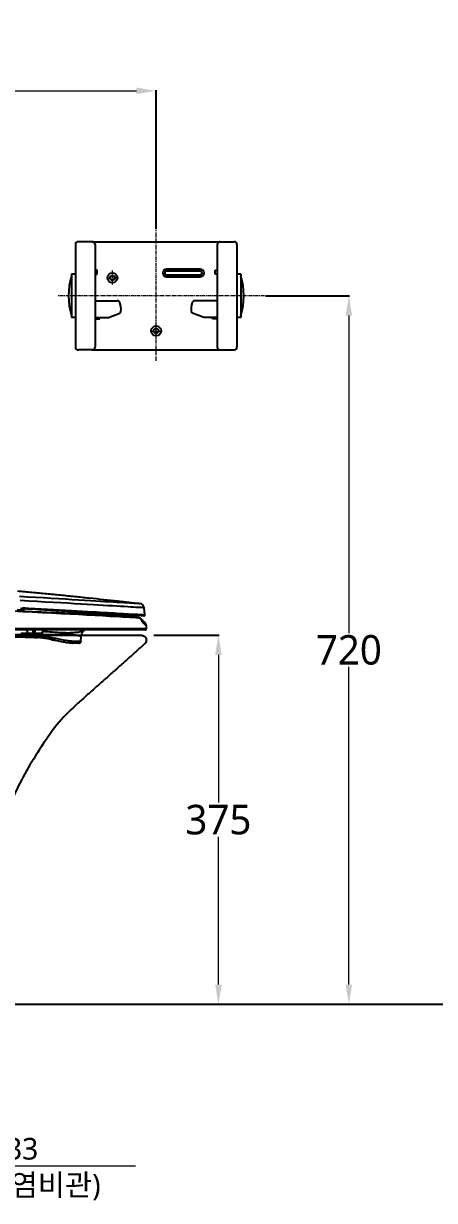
# Model space of a CAD drawing. Extents: x 4534 to 7211, y -322 to 1921.
# Drawn here: x 5352 to 5769, y -322 to 874 of the extents above; entities that cross this region are included whole.
import ezdxf

# ---------------------------------------------------------------- set-up
doc = ezdxf.new("R2010")
doc.units = 0
doc.header["$LTSCALE"] = 3
doc.header["$MEASUREMENT"] = 0
doc.linetypes.add('CENTER', pattern=[2, 1.25, -0.25, 0.25, -0.25])
doc.linetypes.add('HIDDEN', pattern=[0.375, 0.25, -0.125])
doc.layers.get('0').update_dxf_attribs({"linetype": 'CONTINUOUS'})
doc.layers.get('DEFPOINTS').update_dxf_attribs({"linetype": 'CONTINUOUS'})
for name, color, linetype, lineweight in [('1', 1, 'CENTER', 5), ('2', 2, 'HIDDEN', 9), ('3', 3, 'CONTINUOUS', 15)]:
    doc.layers.add(name, color=color, linetype=linetype, lineweight=lineweight)
doc.layers.add('4', color=4, linetype='CONTINUOUS')
doc.layers.add('6', color=6, linetype='CONTINUOUS')
doc.styles.add('ROMANS', font='NanumGothic.ttf', dxfattribs={"height": 10.144927})
doc.styles.get("Standard").update_dxf_attribs({"font": 'NanumGothic.ttf'})
doc.dimstyles.get("Standard").update_dxf_attribs({"dimtxt": 0.18, "dimasz": 0.18, "dimexe": 0.18, "dimexo": 0.0625, "dimgap": 0.09, "dimtad": 0, "dimtih": 1, "dimtoh": 1, "dimdec": 4, "dimzin": 0, "dimdsep": 46, "dimtxsty": 'Standard', "dimcen": 0.09, "dimadec": 0, "dimazin": 0, "dimtfac": 1, "dimtdec": 4, "dimtofl": 0, "dimtmove": 0, "dimatfit": 3, "dimfxl": 0, "dimtolj": 1, "dimtzin": 0, "dimarcsym": 0})

# ---------------------------------------------------------------- blocks, each defined once
blk = doc.blocks.new('*D38')
at = {"color": 3, "linetype": 'Continuous', "lineweight": -2}
for p, q in [((4766.2, 732.2), (4766.2, 806.2)), ((5486.2, 664.8), (5486.2, 806.2))]:
    blk.add_line(p, q, dxfattribs=at)
at = {"color": 3, "linetype": 'Continuous', "lineweight": 0}
blk.add_line((4786.2, 805.4), (5466.2, 805.4), dxfattribs=at)
at = {"color": 3, "linetype": 'Continuous'}
for points in [[(4786.2, 808.8), (4786.2, 802.1), (4766.2, 805.4)], [(5466.2, 808.8), (5466.2, 802.1), (5486.2, 805.4)]]:
    blk.add_solid(points, dxfattribs=at)
at = {"layer": 'DEFPOINTS', "color": 0, "linetype": 'Continuous'}
for p in [(5486.2, 805.4), (4766.2, 731.2), (5486.2, 663.8)]:
    blk.add_point(p, dxfattribs=at)
at = {"color": 2, "linetype": 'Continuous', "lineweight": 5, "insert": (5126.2, 831.7), "char_height": 30, "attachment_point": 5}
blk.add_mtext('\\A1;720', dxfattribs=at)
blk = doc.blocks.new('*D43')
at = {"color": 3, "lineweight": -2}
for p, q in [((5483.9, 252.1), (5550.2, 252.1)), ((5381.9, -122.9), (5550.2, -122.9))]:
    blk.add_line(p, q, dxfattribs=at)
at = {"color": 3, "linetype": 'Continuous', "lineweight": 0}
for p, q in [((5549.4, 232.1), (5549.4, 82)), ((5549.4, -102.9), (5549.4, 47.3))]:
    blk.add_line(p, q, dxfattribs=at)
at = {"color": 3}
for points in [[(5546.1, 232.1), (5552.8, 232.1), (5549.4, 252.1)], [(5546.1, -102.9), (5552.8, -102.9), (5549.4, -122.9)]]:
    blk.add_solid(points, dxfattribs=at)
at = {"layer": 'DEFPOINTS', "color": 0}
for p in [(5482.9, 252.1), (5380.9, -122.9), (5549.4, -122.9)]:
    blk.add_point(p, dxfattribs=at)
at = {"color": 2, "insert": (5549.4, 64.6), "char_height": 30, "attachment_point": 5}
blk.add_mtext('\\A1;375', dxfattribs=at)
blk = doc.blocks.new('A$C76F9670A')
for p, q in [((507.3, 28.9), (506.6, 36.1)), ((377.7, 34.1), (384.5, 34.1)), ((467.3, 13.7), (353.6, 13.7)), ((468, 14.8), (353.8, 14.8)), ((507.8, 13.7), (467.3, 13.7)), ((508.8, 14.8), (468, 14.8)), ((508.5, 18.3), (508.8, 14.8)), ((395.1, 5.8), (395.7, 5.8)), ((412.9, 3.6), (413.5, 3.6)), ((442.4, 1.8), (442.8, 6.9))]:
    blk.add_line(p, q)
for points in [[(382.9, 36.2), (389.3, 35.8), (395.7, 35.4), (402, 35.1), (408.3, 34.7), (414.5, 34.3), (420.6, 34), (426.6, 33.6), (432.5, 33.3), (438.2, 33), (443.7, 32.6), (449.2, 32.3), (454.4, 32), (458.2, 31.8), (461.9, 31.6), (465.5, 31.4), (469.1, 31.2), (472.5, 31), (475.7, 30.8), (478.9, 30.6), (482.1, 30.4), (485.2, 30.2), (488.1, 30), (490.8, 29.9), (493.4, 29.7), (495.6, 29.6), (497.6, 29.5), (499.4, 29.4), (501.1, 29.3), (502.5, 29.2), (503.8, 29.1), (504.9, 29.1), (505.8, 29), (506.5, 29), (507, 28.9), (507.3, 28.9), (507.4, 28.9)], [(506.5, 27.9), (506.5, 27.9), (506.4, 27.9), (506.2, 27.9), (506, 27.9), (505.7, 27.9), (505.4, 27.9), (505.1, 28), (504.8, 28), (504.5, 28), (504.2, 28), (503.9, 28), (503.4, 28.1), (502.8, 28.1), (502.2, 28.1), (501.5, 28.2), (500.8, 28.2), (499.3, 28.3), (497.6, 28.4), (495.8, 28.5), (493.8, 28.6), (491.6, 28.7), (489.3, 28.9), (486.5, 29), (483.4, 29.2), (480.3, 29.4), (476.9, 29.6), (473.3, 29.8), (469.6, 30), (465.9, 30.2), (462.1, 30.5), (458.3, 30.7), (454.3, 30.9), (450.3, 31.2), (445, 31.5), (439.7, 31.8), (434.2, 32.1), (428.6, 32.4), (423, 32.7), (417.3, 33.1), (411.5, 33.4), (405.6, 33.8), (399.7, 34.1), (393.5, 34.5), (387.3, 34.8), (381, 35.2)], [(379.9, 47.8), (388.3, 47.3), (396.4, 46.8), (404.4, 46.4), (412.2, 45.9), (419.9, 45.4), (426.7, 45), (433.3, 44.6), (439.8, 44.3), (446.1, 43.9), (452.2, 43.5), (457.2, 43.2), (462, 42.9), (466.7, 42.6), (471.1, 42.4), (475.2, 42.1), (479.1, 41.9), (482.7, 41.7), (486, 41.5), (489, 41.3), (491.8, 41.1), (494.2, 41), (496.3, 40.9), (498.1, 40.7), (499.6, 40.7), (500.7, 40.6), (501.5, 40.5), (502, 40.5), (502.2, 40.5)], [(506.6, 36.1), (506.4, 36.1), (505.9, 36.1), (505.1, 36.1), (503.9, 36.2), (502.4, 36.3), (500.5, 36.4), (498.3, 36.5), (495.8, 36.7), (493, 36.8), (489.9, 37), (486.4, 37.2), (482.7, 37.4), (478.7, 37.7), (474.4, 37.9), (469.9, 38.2), (465.1, 38.5), (460.1, 38.8), (455.1, 39.1), (448.8, 39.4), (442.4, 39.8), (435.8, 40.2), (429.1, 40.6), (422.1, 41), (414.2, 41.5), (406.1, 41.9), (397.8, 42.4), (389.4, 42.9), (380.8, 43.4)], [(382.8, 32.6), (384.4, 32.6), (385.9, 32.5), (387.4, 32.4), (388.9, 32.4), (390.2, 32.3), (391.4, 32.2), (392.6, 32.2), (393.7, 32.1), (394.7, 32.1), (395.8, 32.1), (397, 32), (398.2, 32), (399.5, 31.9), (400.8, 31.8), (402.1, 31.8), (405, 31.7), (407.8, 31.5), (410.6, 31.4), (413.3, 31.3), (415.5, 31.2), (417.6, 31.1), (419.6, 31.1), (421.5, 31), (423.5, 30.9), (425.6, 30.8), (427.5, 30.7), (429.3, 30.7), (430.5, 30.6), (431.7, 30.6), (433, 30.5), (434.1, 30.5), (434.8, 30.5), (435.4, 30.4), (436, 30.4), (436.6, 30.4), (437.5, 30.3), (438.6, 30.3), (439.7, 30.3), (440.9, 30.2), (442, 30.2), (443, 30.1), (444.9, 30.1), (446.5, 30), (448.1, 29.9), (449.5, 29.9), (450.8, 29.8), (452.2, 29.8), (454.1, 29.7), (456.1, 29.6), (458.1, 29.5), (460.1, 29.4), (462, 29.4), (463.9, 29.3), (465.7, 29.2), (467.4, 29.1), (469.6, 29), (471.7, 29), (473.7, 28.9), (475.6, 28.8), (477.4, 28.7), (479, 28.6), (480.6, 28.6), (481.6, 28.5), (482.5, 28.5), (483.3, 28.5), (484.1, 28.4), (484.8, 28.4), (485.5, 28.4), (486.1, 28.3), (486.6, 28.3), (487, 28.3), (487.4, 28.3), (487.6, 28.3)], [(352.3, 34), (362.9, 33.4), (373.2, 32.9), (383.4, 32.3), (393.5, 31.8), (403.3, 31.3), (412.8, 30.8), (422.2, 30.3), (431.2, 29.8), (440, 29.4), (448.5, 28.9), (456.7, 28.5), (464.5, 28.1)], [(464.5, 28.1), (468.3, 27.9), (471.9, 27.7), (475.3, 27.5), (478.5, 27.4), (481.6, 27.2), (484.5, 27), (487.3, 26.9), (489.8, 26.7), (492.2, 26.6), (494.3, 26.5), (496.3, 26.4), (498, 26.3), (499.6, 26.2), (500.9, 26.1)], [(487.6, 28.3), (488, 28.3), (488.4, 28.2), (488.8, 28.2), (489, 28.2), (489.2, 28.2), (489.4, 28.2), (489.6, 28.2), (489.7, 28.2), (489.9, 28.2), (490.1, 28.1), (490.3, 28.1), (490.8, 28.1), (491.7, 28), (492.2, 28), (492.7, 27.9), (493.3, 27.8), (494.4, 27.7), (494.9, 27.7)], [(494.9, 27.7), (495, 27.7), (495, 27.7)], [(495, 27.7), (495.2, 27.6), (495.7, 27.5), (496.3, 27.4), (496.5, 27.4), (496.7, 27.3), (497, 27.2), (497.3, 27.2), (497.6, 27.1), (497.9, 27), (498.3, 26.9), (499.5, 26.6), (500.9, 26.1)], [(495, 27.7), (495.9, 27.5)], [(495, 27.7), (495.9, 27.5)], [(495.9, 27.5), (496.3, 27.4), (496.9, 27.3), (497.6, 27.1), (498.5, 26.9), (499.5, 26.6), (500.7, 26.3), (501.4, 26)], [(496.2, 27.4), (496.1, 27.4), (496, 27.5)], [(504.6, 21.8), (504.5, 22.5), (504.3, 23.2), (503.9, 23.9), (503.4, 24.6), (502.9, 25.1), (502.3, 25.6), (501.6, 25.9), (500.9, 26.1)], [(501.6, 26), (501.6, 26), (501.2, 26.1), (500.9, 26.1)], [(501.4, 26), (501.6, 26)], [(501.7, 25.9), (501.6, 26)], [(501.7, 25.9), (501.8, 25.9), (502.3, 25.7), (502.7, 25.4), (503, 25.3), (503.2, 25.1), (503.4, 25), (503.5, 24.9), (503.7, 24.8), (503.9, 24.6), (504.1, 24.3), (504.5, 23.9), (504.9, 23.3)], [(506.5, 27.9), (506.5, 27.9), (506.4, 27.9), (506.2, 27.9), (506, 27.9), (505.7, 27.9), (505.4, 27.9), (505.4, 27.9)], [(506.3, 27.9), (506.5, 27.9)], [(506.5, 27.9), (506.5, 27.9), (506.7, 27.9), (506.9, 28), (507.1, 28.2), (507.3, 28.5), (507.3, 28.7), (507.3, 28.9)], [(404.6, 13.7), (404.6, 13.6), (404.3, 12.9), (404.1, 12.3), (403.8, 11.7), (403.4, 11), (402.9, 10.4)], [(444.8, 12.2), (444.7, 12.2), (444.6, 12.1), (444.5, 12.1), (444.2, 12), (443.7, 11.9), (443.1, 11.7), (442.9, 11.7), (442.8, 11.7), (442.6, 11.6), (442.4, 11.6), (442.1, 11.5), (441.9, 11.5), (441.7, 11.5), (440.7, 11.3), (439.7, 11.1), (438.6, 11), (437.6, 10.9), (436.7, 10.8), (435.8, 10.7), (434.8, 10.6), (433.2, 10.5), (431.4, 10.5), (431, 10.4), (430.5, 10.4), (430, 10.4), (429.5, 10.4), (428.9, 10.4), (428.4, 10.4), (426.8, 10.5), (425.1, 10.5), (423.2, 10.6), (421.1, 10.7), (418.7, 10.8), (416.2, 11), (413.5, 11.2), (410.9, 11.4), (408.3, 11.5), (405.7, 11.7), (403.8, 11.8)], [(442.8, 6.9), (443, 8.3), (443.4, 9.7), (444, 11), (444.8, 12.2)], [(446, 13.7), (445.2, 12.7), (444.8, 12.2)], [(444.8, 12.2), (444.8, 12.2), (444.8, 12.2)], [(505.6, 21.1), (505.3, 21.5), (505, 21.7), (504.6, 21.8)], [(505.6, 21.1), (505.4, 22.1), (505.1, 23), (504.9, 23.4)], [(504.9, 23.4), (505.2, 22.9), (505.5, 22.6), (505.7, 22.3), (505.8, 22.2), (505.9, 22.1), (506, 22.1), (506, 22.1)], [(505.8, 22.2), (505.5, 22.4)], [(505.8, 22.2), (505.5, 22.4)], [(508.4, 18.3), (508.3, 18.4), (508.2, 18.4), (508, 18.5), (507.8, 18.7), (507.6, 18.9), (507.3, 19.1), (507, 19.4), (506.7, 19.7), (506.3, 20.1), (506, 20.6), (505.6, 21.1)], [(506.4, 21.9), (505.8, 22.2)], [(505.9, 22.2), (506, 22.1)], [(506, 22.1), (506.5, 21.8), (506.9, 21.4), (507.3, 20.9), (507.7, 20.5), (508, 19.9), (508.2, 19.4), (508.3, 18.8), (508.4, 18.3)], [(506, 22.1), (506, 22.1)], [(508.5, 18.3), (508.4, 18.8)], [(508.5, 18.3), (508.4, 18.3), (508.4, 18.3)], [(392.2, 8.5), (386.2, 8.5), (380.1, 8.4), (373.9, 8.4), (367.7, 8.5), (361.5, 8.6), (355.3, 8.7), (349.1, 8.9), (340.4, 9.2), (331.8, 9.4), (323.1, 9.7), (314.3, 9.9), (305.4, 10.1), (296.4, 10.3), (287.4, 10.5), (278.3, 10.7), (269.3, 10.9), (262.1, 11), (255, 11.2), (247.9, 11.3), (240.7, 11.5), (233.6, 11.5)], [(392.5, 7.6), (392.2, 7.6), (391.7, 7.6), (390.9, 7.6), (390, 7.6), (388.8, 7.6), (387.5, 7.6), (385.9, 7.7), (384.1, 7.7)], [(391.7, 5.9), (385.8, 6), (379.7, 6.1), (373.5, 6.2), (367.5, 6.3), (361.3, 6.4), (355, 6.5), (348.6, 6.7), (339.9, 6.8), (331.2, 7), (322.6, 7.1), (314.1, 7.3), (306.7, 7.4), (299.3, 7.5), (291.9, 7.7), (284.3, 7.8), (276.8, 8), (269.1, 8.1), (263.1, 8.2), (257.3, 8.3), (251.4, 8.4), (245.4, 8.5), (239.5, 8.6), (233.7, 8.7)], [(381.7, 10.2), (382.1, 10.2), (382.6, 10.2), (383.1, 10.2), (383.3, 10.2), (383.5, 10.2), (383.7, 10.2), (383.9, 10.2), (384.1, 10.2), (384.3, 10.2), (384.8, 10.2), (385.5, 10.2), (386.3, 10.2), (387.2, 10.2), (388.4, 10.2)], [(384.4, 8.8), (383.8, 8.9), (383, 9.2), (382.3, 9.6), (381.7, 10.2)], [(384.4, 8.8), (384.1, 8.8), (383.8, 8.8), (383.6, 8.8)], [(384.7, 8.8), (384.4, 8.8)], [(388.4, 10.2), (390, 10.2), (391.7, 10.3), (393.5, 10.5)], [(390.6, 8.8), (390, 8.9), (389.4, 9.2), (388.8, 9.6), (388.4, 10.2)], [(392.5, 7.6), (392.4, 7.2), (392.4, 6.9), (392.3, 6.6), (392.2, 6.4), (392.1, 6.1), (392, 6), (391.8, 5.9), (391.7, 5.9)], [(442.8, 6.9), (442.7, 7), (442.6, 7), (442.3, 7.1), (442.3, 7.1), (442.2, 7.1), (442.2, 7.1), (442.1, 7.1), (442.1, 7.1), (442.1, 7.2), (442, 7.2), (441.9, 7.2), (441.8, 7.2), (441.6, 7.3), (441.3, 7.3), (441.1, 7.4), (440.9, 7.4), (440.6, 7.5), (440.3, 7.5), (440, 7.6), (439.6, 7.7), (438.7, 7.8), (437.8, 8), (436.9, 8.1), (435.9, 8.2), (434.9, 8.3), (433.9, 8.4), (433.1, 8.5), (432.2, 8.5), (431.4, 8.6), (430.4, 8.6), (430.3, 8.6), (430.2, 8.6), (430.1, 8.6), (430, 8.7), (429.9, 8.7), (429.9, 8.7), (429.8, 8.7), (429.7, 8.7), (428.3, 8.7), (426.9, 8.7), (425.7, 8.7), (424.5, 8.8), (423.9, 8.7), (423.3, 8.7), (422.8, 8.7), (422.3, 8.7), (421.7, 8.7), (420.9, 8.7), (419.3, 8.7), (417.7, 8.7), (416.2, 8.6), (415.3, 8.6), (414.4, 8.6), (414.2, 8.6), (414, 8.6), (413.7, 8.6), (413.5, 8.6), (413.3, 8.6), (413.1, 8.6), (412.6, 8.6), (411.8, 8.6), (410.9, 8.5), (409.8, 8.5), (408.8, 8.5), (407.7, 8.5), (406.4, 8.5), (404.6, 8.4), (404.4, 8.4), (404.3, 8.4), (404.1, 8.4), (403.9, 8.4), (403.7, 8.4), (403.5, 8.4), (403.3, 8.4), (403.1, 8.4), (402.4, 8.4), (401.6, 8.4), (400.5, 8.4), (399.3, 8.4), (397.8, 8.4), (396.2, 8.4), (394.3, 8.4), (392.2, 8.5)], [(392.2, 8.5), (392.3, 8.8)], [(392.5, 7.6), (392.2, 8.5)], [(392.5, 7.6), (393, 7.6), (393.5, 7.6), (394, 7.6), (394.5, 7.6), (395.1, 7.6), (395.5, 7.5), (396, 7.5), (396.5, 7.5)], [(393.5, 10.5), (394.4, 10.4), (395.4, 10.2)], [(395.2, 8.8), (394.7, 8.9), (394.2, 9.2), (393.8, 9.8), (393.5, 10.5)], [(395.4, 5.8), (395, 5.8)], [(395.8, 5.8), (395.6, 5.8), (395.3, 5.8), (395.1, 5.8)], [(402.4, 10.2), (402, 10.1), (401.7, 10), (401.3, 9.9), (401, 9.9), (400.5, 9.8), (400, 9.8), (399.4, 9.8), (398.5, 9.8), (397.6, 9.9), (397.1, 9.9), (396.7, 10), (396.1, 10.1), (395.4, 10.2)], [(396.1, 8.8), (395.9, 8.9), (395.7, 9.2), (395.5, 9.6), (395.4, 10.2)], [(395.7, 5.8), (395.4, 5.8)], [(397.8, 5.7), (395.7, 5.8)], [(395.8, 5.8), (395.7, 5.8)], [(395.7, 5.8), (396.8, 5.8)], [(396.7, 5.8), (395.7, 5.8)], [(396.5, 7.5), (396.4, 6.9), (396.2, 6.3), (396, 5.9), (395.8, 5.8)], [(397.3, 5.7), (396.7, 5.8), (396.5, 5.8), (396.2, 5.8), (395.9, 5.8), (395.8, 5.8)], [(397.8, 5.7), (395.8, 5.8)], [(396.5, 7.5), (398.4, 7.5), (400, 7.4), (401.5, 7.3), (402.7, 7.2), (403.8, 7.1), (404.6, 7.1), (405.3, 7), (405.8, 6.9), (406.2, 6.9), (406.5, 6.8), (406.7, 6.8), (406.8, 6.8), (406.8, 6.8), (406.8, 6.8), (406.8, 6.8), (406.8, 6.8), (406.8, 6.8), (406.8, 6.8), (406.8, 6.8), (406.8, 6.8), (408.3, 6.6), (409.5, 6.4), (410.7, 6.2), (411.7, 6), (412.7, 5.8), (413.9, 5.5), (415.1, 5.2)], [(397.7, 5.8), (397.5, 5.8), (396.7, 5.8)], [(396.8, 5.8), (398.2, 5.7)], [(412.9, 3.6), (410.7, 4.1), (408.3, 4.6), (405.9, 5), (403.4, 5.3), (401.2, 5.5), (398.8, 5.7), (397.3, 5.7)], [(398.6, 5.7), (397.7, 5.8)], [(413.5, 3.6), (410.9, 4.2), (408.1, 4.7), (405.1, 5.2), (402.1, 5.5), (398.9, 5.7), (397.8, 5.7)], [(399.5, 8.8), (399.7, 8.8)], [(399.7, 8.8), (399.7, 8.8), (399.6, 8.8)], [(399.7, 8.8), (400.3, 8.9), (401.1, 9.2), (401.8, 9.6), (402.4, 10.2)], [(399.9, 8.8), (399.9, 8.8), (399.7, 8.8)], [(399.8, 8.8), (399.7, 8.8)], [(399.7, 8.8), (399.7, 8.8)], [(399.7, 8.8), (399.7, 8.8)], [(399.9, 8.8), (400.6, 8.9), (401.5, 9.2), (402.3, 9.8), (403, 10.5)], [(400.2, 8.8), (400, 8.8), (399.9, 8.8)], [(400.2, 8.8), (399.9, 8.8)], [(402.9, 10.4), (402.4, 9.9), (401.8, 9.4), (401, 9), (400.2, 8.8)], [(412.7, 3.7), (411.8, 3.9), (410.6, 4.2), (409.2, 4.4), (407.7, 4.7), (406, 5), (404.2, 5.2), (402.1, 5.4), (400.2, 5.6)], [(402.4, 10.2), (402.8, 10.4), (403, 10.5)], [(403, 10.5), (402.9, 10.4)], [(412.9, 3.6), (412.7, 3.7)], [(412.7, 3.7), (412.8, 3.6), (412.9, 3.6)], [(433.8, 0.1), (433.8, 0.1), (433.8, 0.1), (433.8, 0.1), (433.8, 0.1), (433.8, 0.1), (432.7, 0.1), (431.5, 0.2), (430.1, 0.3), (428.6, 0.5), (426.9, 0.7), (425.2, 1), (423.1, 1.3), (420.9, 1.8), (418.4, 2.3), (415.7, 2.9), (412.9, 3.6)], [(415.1, 5.2), (414.8, 4.6), (414.5, 4.1), (414, 3.7), (413.5, 3.6)], [(434.1, 0.1), (432.6, 0.2), (430.4, 0.3), (428.1, 0.6), (425.6, 1), (422.8, 1.5), (419.9, 2.1), (416.8, 2.8), (413.5, 3.6)], [(436.3, 1.8), (434.8, 1.9), (433.1, 2), (431.4, 2.2), (429.4, 2.4), (427.4, 2.7), (424.8, 3.1), (421.8, 3.7), (418.6, 4.4), (415.1, 5.2)], [(433.3, 0.1), (432.9, 0.2), (432, 0.2), (430.9, 0.3), (429.7, 0.4), (428.4, 0.5), (426.8, 0.7), (425.3, 1), (423.9, 1.2)], [(433.6, 0.1), (433.8, 0.1)], [(434.4, 0.1), (433.8, 0.1)], [(434.8, 0.1), (434, 0.1)], [(434.4, 0.1), (434.1, 0.1)], [(434.1, 0.1), (434.1, 0.1)], [(436.3, 1.8), (436.1, 1.1), (435.7, 0.6), (435.1, 0.2), (434.7, 0.1)], [(439.3, 0), (439.2, 0), (438.9, 0), (438.5, 0), (437.9, 0.1), (437.1, 0.1), (436.1, 0.1), (434.9, 0.1), (434.7, 0.1)], [(442.3, 1.8), (442.2, 1.4), (442, 1), (441.8, 0.7), (441.6, 0.5), (441.4, 0.3), (441.2, 0.3), (441.1, 0.2), (441, 0.2), (440.9, 0.2), (440.7, 0.2), (440.4, 0.1), (440, 0.1), (439.6, 0.1), (439.1, 0.1), (438.5, 0.1), (437.8, 0.1), (436.9, 0.1), (435.9, 0.1), (434.8, 0.1)], [(442.3, 1.8), (442.3, 1.8), (441.9, 1.8), (441.3, 1.8), (440.5, 1.7), (439.4, 1.7), (438, 1.8), (436.3, 1.8)], [(439, 0), (438.9, 0.1)], [(439.4, 0), (439.3, 0)], [(440.7, 0), (440.7, 0), (441.1, 0.1), (441.4, 0.3), (441.7, 0.5), (442, 0.8), (442.2, 1.1), (442.3, 1.5), (442.4, 1.8)], [(440.8, 0.2), (440.7, 0.1)], [(440.8, 0), (440.7, 0)], [(440.7, 0), (440.7, 0)], [(442.4, 1.8), (442.3, 1.8)], [(442.4, 1.8), (442.3, 1.8)]]:
    blk.add_lwpolyline(points)
for centre, radius, start, end in [((501.6, 35.5), 5, 6, 83.4433), ((377.7, 40), 9, 304.7384, 318.8878), ((380.7, 37.4), 5, 318.8876, 331.1105), ((507.8, 14.7), 1, 270, 6)]:
    blk.add_arc(centre, radius, start, end)
at = {"extrusion": (0, 0, -1)}
for centre, major_axis, ratio, start_param, end_param in [((467.3, 14.7), (0, -1), 0.724024, 4.712389, 6.283185), ((467.3, 14.7), (0, -1), 0.724024, 4.607669, 4.712389), ((357.9, 6.5), (90.5, -1.7), 0.000169, 1.140466, 1.188278)]:
    blk.add_ellipse(centre, major_axis=major_axis, ratio=ratio, start_param=start_param, end_param=end_param, dxfattribs=at)
for points, knots in [([(378, 53.2), (382.9, 52.8), (392.6, 51.9), (407.2, 50.5), (421.7, 49.1), (436.3, 47.6), (455.7, 45.6), (477.6, 43.3), (494.8, 41.4), (502.2, 40.5)], [0, 0, 0, 0, 0.117162, 0.234325, 0.351487, 0.468649, 0.585811, 0.820136, 1, 1, 1, 1]), ([(444.8, 12.2), (444.8, 12.2), (445.2, 12.7), (445.6, 13.2), (446, 13.7)], [0, 0, 0, 0, 0.00250847, 0.03856434, 0.03856434, 0.03856434, 0.03856434]), ([(439.2, 0.1), (439.2, 0.1), (439.2, 0), (439.2, 0), (439.3, 0)], [0.82377542, 0.82377542, 0.82377542, 0.82377542, 0.8304248, 0.85852169, 0.85852169, 0.85852169, 0.85852169]), ([(439.4, 0), (439.4, 0), (439.4, 0), (439.5, 0), (439.5, 0)], [0.91621329, 0.91621329, 0.91621329, 0.91621329, 0.98968684, 1, 1, 1, 1])]:
    blk.add_open_spline(points, degree=3, knots=knots)
for points in [[(387.3, 13.7), (387.6, 12.5), (387.9, 11.2), (388.4, 10.2)], [(393.4, 13.7), (393.5, 12.6), (393.5, 11.5), (393.5, 10.5)], [(395.7, 13.7), (395.7, 12.5), (395.6, 11.3), (395.4, 10.2)], [(403.9, 13.7), (403.6, 12.5), (403.1, 11.3), (402.4, 10.2)], [(404.5, 13.7), (404.1, 12.6), (403.6, 11.5), (403, 10.5)], [(384.7, 8.8), (384.3, 8.8), (384.1, 8.8), (384, 8.8)], [(390.6, 8.8), (389.2, 8.8), (386.7, 8.8), (385.2, 8.8), (384.7, 8.8)], [(395.2, 8.8), (393.5, 8.8), (391.9, 8.8), (390.6, 8.8)], [(396.1, 8.8), (395.8, 8.8), (395.5, 8.8), (395.2, 8.8)], [(399.5, 8.8), (399.4, 8.8), (399.1, 8.8), (398.2, 8.8), (397.1, 8.8), (396.4, 8.8), (396.1, 8.8)], [(399.7, 8.8), (399.7, 8.8), (399.6, 8.8), (399.5, 8.8)], [(399.7, 8.8), (399.7, 8.8), (399.7, 8.8), (399.7, 8.8)], [(439.3, 0), (439.3, 0), (439.3, 0), (439.3, 0)], [(439.3, 0), (439.3, 0), (439.3, 0), (439.4, 0)]]:
    blk.add_open_spline(points, degree=3)
blk = doc.blocks.new('*D31')
at = {"color": 3, "lineweight": -2}
for p, q in [((5597.1, 597.1), (5682.7, 597.1)), ((5618, -122.9), (5682.7, -122.9))]:
    blk.add_line(p, q, dxfattribs=at)
at = {"color": 3, "linetype": 'Continuous', "lineweight": 0}
for p, q in [((5681.9, 577.1), (5681.9, 254.4)), ((5681.9, -102.9), (5681.9, 219.9))]:
    blk.add_line(p, q, dxfattribs=at)
at = {"color": 3}
for points in [[(5678.6, 577.1), (5685.2, 577.1), (5681.9, 597.1)], [(5678.6, -102.9), (5685.2, -102.9), (5681.9, -122.9)]]:
    blk.add_solid(points, dxfattribs=at)
at = {"layer": 'DEFPOINTS', "color": 0}
for p in [(5596.1, 597.1), (5617, -122.9), (5681.9, -122.9)]:
    blk.add_point(p, dxfattribs=at)
at = {"color": 2, "insert": (5681.9, 237.1), "char_height": 30, "attachment_point": 5}
blk.add_mtext('\\A1;720', dxfattribs=at)

msp = doc.modelspace()

# ---------------------------------------------------------------- linework, layer by layer
msp.add_line((4930, 252.1), (5471.2, 252.1))
at = {"color": 2}
msp.add_line((5110.2, -122.9), (5394.5, -122.9), dxfattribs=at)
for points, knots in [([(5471.2, 252.1), (5471.8, 252.1), (5472.8, 251.9), (5474.1, 251.3), (5475.1, 250.4), (5475.7, 249.4), (5476.2, 248.2), (5476.3, 246.6), (5475.8, 244.8), (5475, 243.8), (5474.6, 243.4)], [0, 0, 0, 0, 0.136537, 0.263744, 0.368439, 0.447892, 0.550878, 0.686026, 0.841773, 1, 1, 1, 1]), ([(5404.7, 181.1), (5397.8, 175), (5384.8, 162), (5367.3, 135.3), (5352.2, 111.5), (5339.8, 85.9), (5330.4, 59.1), (5324.1, 31.6), (5320.9, 3.9), (5320.9, -14.5), (5321.4, -23.6)], [0, 0, 0, 0, 0.122256, 0.246835, 0.37301, 0.5, 0.62699, 0.753165, 0.877744, 1, 1, 1, 1])]:
    msp.add_open_spline(points, degree=3, knots=knots)
msp.add_open_spline([(5474.5, 243.4), (5439.6, 212.2), (5404.6, 181.1)], degree=2)
at = {"layer": '1'}
for p, q in [((5486.2, 531), (5486.2, 663.8)), ((5441.8, 608.6), (5441.8, 622.9)), ((5436.5, 615.4), (5447.5, 615.4)), ((5596.1, 597.1), (5386.8, 597.1)), ((5486.2, 554.3), (5486.2, 568.6)), ((5480.8, 561.2), (5491.8, 561.2))]:
    msp.add_line(p, q, dxfattribs=at)
at = {"layer": '3'}
msp.add_lwpolyline([(5113.1, -200.7), (5167.7, -287), (5465.2, -287)], dxfattribs=at)
at = {"layer": '4'}
for p, q in [((5404.2, 649.1), (5404.2, 545.1)), ((5421.2, 652.1), (5407.2, 652.1)), ((5421.2, 652.1), (5551.2, 652.1)), ((5424.2, 649.1), (5424.2, 545.1)), ((5548.2, 649.1), (5548.2, 545.1)), ((5551.2, 652.1), (5565.2, 652.1)), ((5568.2, 649.1), (5568.2, 545.1)), ((5426.3, 623.1), (5424.2, 623.1)), ((5426.3, 619.1), (5426.3, 623.1)), ((5546.1, 619.1), (5546.1, 623.1)), ((5546.1, 623.1), (5548.2, 623.1)), ((5400.2, 619.1), (5400.2, 575.1)), ((5404.2, 619.1), (5400.2, 619.1)), ((5424.2, 619.1), (5426.3, 619.1)), ((5548.2, 619.1), (5546.1, 619.1)), ((5572.2, 619.1), (5568.2, 619.1)), ((5572.2, 619.1), (5572.2, 575.1)), ((5424.2, 592.1), (5446.6, 592.1)), ((5548.2, 592.1), (5525.7, 592.1)), ((5404.2, 575.1), (5400.2, 575.1)), ((5424.2, 575.1), (5437.7, 575.1)), ((5429, 573.6), (5429, 575.1)), ((5437.7, 575.1), (5449.2, 579.5)), ((5534.7, 575.1), (5523.1, 579.5)), ((5548.2, 575.1), (5534.7, 575.1)), ((5543.3, 573.6), (5543.3, 575.1)), ((5572.2, 575.1), (5568.2, 575.1)), ((5424.2, 573.6), (5429, 573.6)), ((5548.2, 573.6), (5543.3, 573.6)), ((5421.2, 542.1), (5407.2, 542.1)), ((5421.2, 542.1), (5551.2, 542.1)), ((5551.2, 542.1), (5565.2, 542.1))]:
    msp.add_line(p, q, dxfattribs=at)
for points in [[(5531, 616.4, 1), (5531, 624.2), (5496.8, 624.2, 1), (5496.8, 616.4)], [(5531, 618.4, 1), (5531, 622.2), (5496.8, 622.2, 1), (5496.8, 618.4)]]:
    msp.add_lwpolyline(points, format="xyb", close=True, dxfattribs=at)
for centre, radius in [((5441.8, 615.4), 5), ((5441.8, 615.4), 2.5), ((5486.2, 561.5), 5), ((5486.2, 561.5), 2.5)]:
    msp.add_circle(centre, radius, dxfattribs=at)
for centre, radius, start, end in [((5407.2, 649.1), 3, 90, 180), ((5421.2, 649.1), 3, 0, 90), ((5551.2, 649.1), 3, 90, 180), ((5565.2, 649.1), 3, 0, 90), ((5465.4, 597.1), 68.2, 162.9409, 197.0591), ((5507, 597.1), 68.2, 342.9409, 17.0591), ((5446.6, 589.1), 3, 20.743, 90), ((5432.1, 583.6), 18.5, 352.3216, 20.743), ((5540.2, 583.6), 18.5, 159.257, 187.6784), ((5525.7, 589.1), 3, 90, 159.257), ((5448.5, 581.4), 2, 290.9719, 352.3216), ((5523.9, 581.4), 2, 187.6784, 249.0281), ((5407.2, 545.1), 3, 180, 270), ((5421.2, 545.1), 3, 270, 0), ((5551.2, 545.1), 3, 180, 270), ((5565.2, 545.1), 3, 270, 0)]:
    msp.add_arc(centre, radius, start, end, dxfattribs=at)
at = {"layer": '6'}
msp.add_lwpolyline([(7211.2, 1782.1), (4766.2, 1782.1), (4766.2, -122.9), (6663.6, -122.9), (6663.6, 887.1)], dxfattribs=at)

# ---------------------------------------------------------------- block references
msp.add_blockref('A$C76F9670A', (4967.4, 244))

# ---------------------------------------------------------------- texts
at = {"layer": '2', "insert": (5176.2, -290.5), "char_height": 22, "attachment_point": 4, "style": 'ROMANS'}
msp.add_mtext('VN 100 SDR33\\P(구 VG2 100 염비관)', dxfattribs=at)

# ---------------------------------------------------------------- dimensions: what is measured, and where the dimension line sits
at = {"linetype": 'Continuous', "lineweight": 5}
dim = msp.add_linear_dim(base=(5486.2, 805.4), p1=(4766.2, 731.2), p2=(5486.2, 663.8), dimstyle='Standard', override={"dimtxt": 30, "dimasz": 20, "dimexe": 0.8, "dimexo": 1, "dimgap": 10, "dimtad": 1, "dimtih": 0, "dimtoh": 0, "dimdec": 0, "dimzin": 8, "dimclrd": 3, "dimclre": 3, "dimclrt": 2, "dimazin": 2, "dimtdec": 0, "dimtix": 1, "dimtofl": 1, "dimlwd": 0, "dimarcsym": 1}, dxfattribs=at)
dim.commit()
dim.dimension.update_dxf_attribs({"geometry": '*D38', "text_midpoint": (5126.2, 805.4), "dimtype": 160})
dim = msp.add_linear_dim(base=(5681.9, -122.9), p1=(5596.1, 597.1), p2=(5617, -122.9), angle=90, dimstyle='Standard', override={"dimtxt": 30, "dimasz": 20, "dimexe": 0.8, "dimexo": 1, "dimgap": 1, "dimtad": 1, "dimdec": 0, "dimzin": 8, "dimclrd": 3, "dimclre": 3, "dimclrt": 2, "dimazin": 2, "dimtdec": 0, "dimtix": 1, "dimtofl": 1, "dimlwd": 0, "dimarcsym": 1})
dim.commit()
dim.dimension.update_dxf_attribs({"geometry": '*D31', "text_midpoint": (5681.9, 237.1)})
dim = msp.add_linear_dim(base=(5549.4, -122.9), p1=(5482.9, 252.1), p2=(5380.9, -122.9), angle=90, dimstyle='Standard', override={"dimtxt": 30, "dimasz": 20, "dimexe": 0.8, "dimexo": 1, "dimgap": 1, "dimtad": 1, "dimdec": 0, "dimzin": 8, "dimclrd": 3, "dimclre": 3, "dimclrt": 2, "dimazin": 2, "dimtdec": 0, "dimtix": 1, "dimtofl": 1, "dimlwd": 0, "dimarcsym": 1})
dim.commit()
dim.dimension.update_dxf_attribs({"geometry": '*D43', "text_midpoint": (5549.4, 64.6), "dimtype": 160})

doc.saveas('drawing.dxf')
